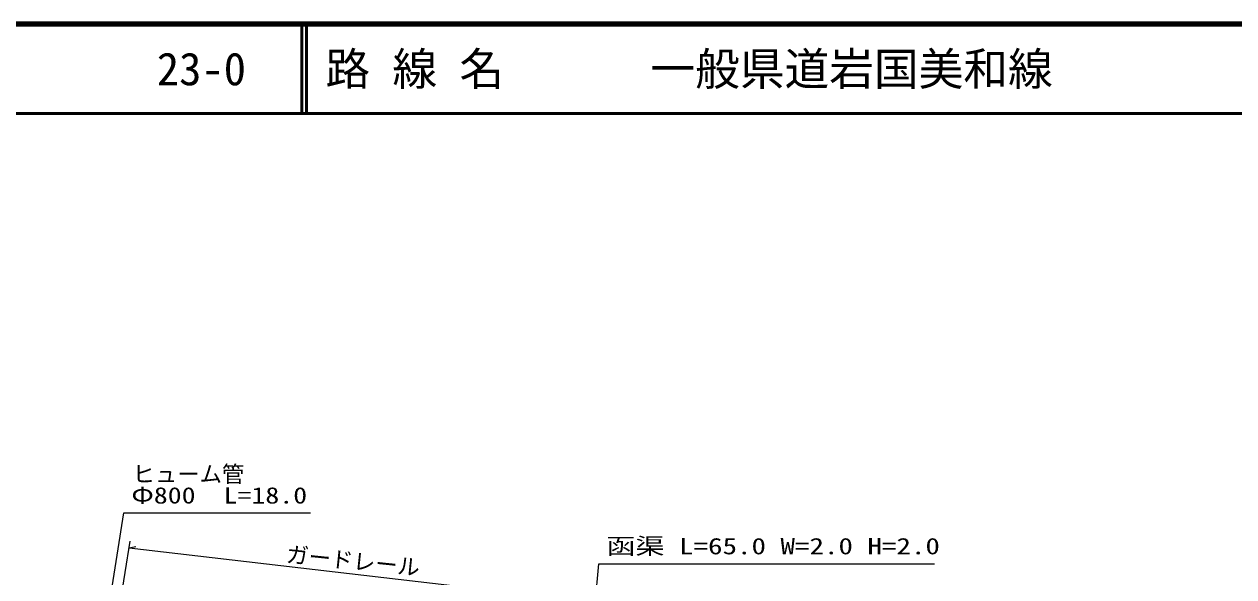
# Model space of a CAD drawing. Units: millimetres, scale not verified. Extents: x 40000 to 680000, y 20000 to 380000.
# Drawn here: x 146685 to 281986, y 318194 to 380000 of the extents above; entities that cross this region are included whole.
import ezdxf
from ezdxf.enums import TextEntityAlignment as Align

# ---------------------------------------------------------------- set-up
doc = ezdxf.new("R2010")
doc.units = ezdxf.units.MM
doc.header["$LTSCALE"] = 1000
for name, color, linetype, lineweight in [('M-BGD', 7, 'Continuous', 25), ('M-TTL', 2, 'Continuous', 140), ('M-TTL-LINE', 7, 'Continuous', 50)]:
    doc.layers.add(name, color=color, linetype=linetype, lineweight=lineweight)
doc.layers.add('M-TTL-TXT', color=7, linetype='Continuous')
doc.styles.add('ＭＳ ゴシック', font='')
doc.styles.get('ＭＳ ゴシック').set_extended_font_data('MS Gothic')

msp = doc.modelspace()

# ---------------------------------------------------------------- linework, layer by layer
at = {"layer": 'M-BGD'}
for p, q in [((153725, 299243), (157845, 325335)), ((157845, 325335), (178699, 325335)), ((154411, 296085), (158531, 322176)), ((158415, 321440), (159185, 321567)), ((158415, 321440), (207734, 315686)), ((208576, 295141), (210980, 319660)), ((210980, 319660), (248501, 319660))]:
    msp.add_line(p, q, dxfattribs=at)
at = {"layer": 'M-TTL'}
msp.add_line((680000, 380000), (40000, 380000), dxfattribs=at)
at = {"layer": 'M-TTL-LINE'}
for p, q in [((177750, 380000), (177750, 370000)), ((178250, 380000), (178250, 370000)), ((40000, 370000), (680000, 370000))]:
    msp.add_line(p, q, dxfattribs=at)

# ---------------------------------------------------------------- texts
at = {"layer": 'M-BGD', "style": 'ＭＳ ゴシック'}
msp.add_text('ヒューム管', height=1833, dxfattribs=at).set_placement((158806, 328218), align=Align.BOTTOM_LEFT)
for s, width, p in [('Φ800\u3000L=18.0', 1.25, (158678, 325835)), ('函渠 L=65.0 W=2.0 H=2.0', 1.3, (211813, 320160))]:
    msp.add_text(s, height=1833, dxfattribs=dict(at, width=width)).set_placement(p, align=Align.BOTTOM_LEFT)
msp.add_text('ガードレール', height=1833, rotation=354.1, dxfattribs=at).set_placement((175862, 319292), align=Align.BOTTOM_LEFT)
at = {"layer": 'M-TTL-TXT', "style": 'ＭＳ ゴシック'}
for s, p in [('23-0', (161521, 375000)), ('路 線 名', (180380, 375000)), ('一般県道岩国美和線', (216734, 375000))]:
    msp.add_text(s, height=3666, dxfattribs=at).set_placement(p, align=Align.MIDDLE_LEFT)

doc.saveas('drawing.dxf')
